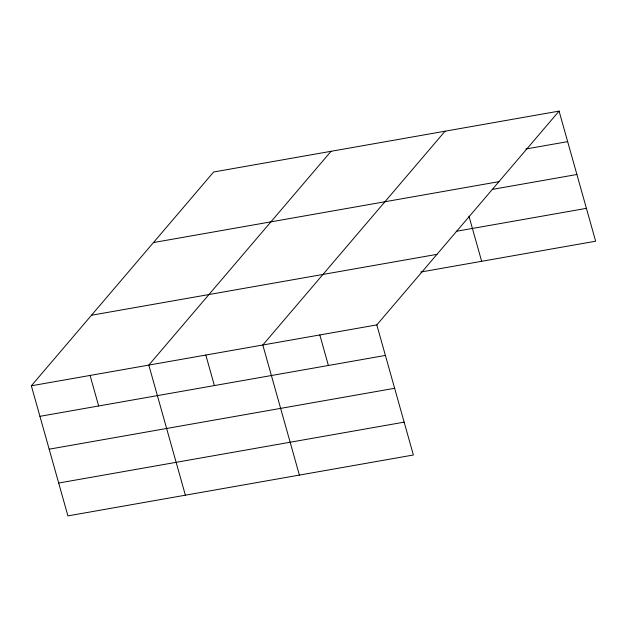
<?xml version="1.0" encoding="UTF-8"?>
<svg xmlns="http://www.w3.org/2000/svg" width="627" height="627" viewBox="0 0 627 627"><rect width="100%" height="100%" fill="white"/><g stroke="black" fill="none" stroke-linecap="round" stroke-linejoin="round"><path stroke-width="0.94" d="M559.08 111.104L376.819 324.904L413.381 454.998L67.92 515.896L31.35 385.793L213.619 172.002L559.08 111.104L595.65 241.207L420.842 272.016M331.072 151.295L148.811 365.094L185.38 495.189M445.076 131.2L262.815 344.999L299.385 475.094M525.865 149.007L567.662 141.639M153.466 242.555L498.935 181.658M492.344 189.401L576.895 174.494M456.26 231.292L586.417 208.344M91.495 315.24L436.964 254.35M31.35 385.793L376.819 324.904M39.932 416.328L385.393 355.431M49.165 449.183L394.634 388.285M58.679 483.033L404.149 422.143M468.972 216.221L481.646 261.302M319.817 334.951L328.399 365.478M205.813 355.047L214.395 385.574M90.076 375.448L98.658 405.975"/></g></svg>
